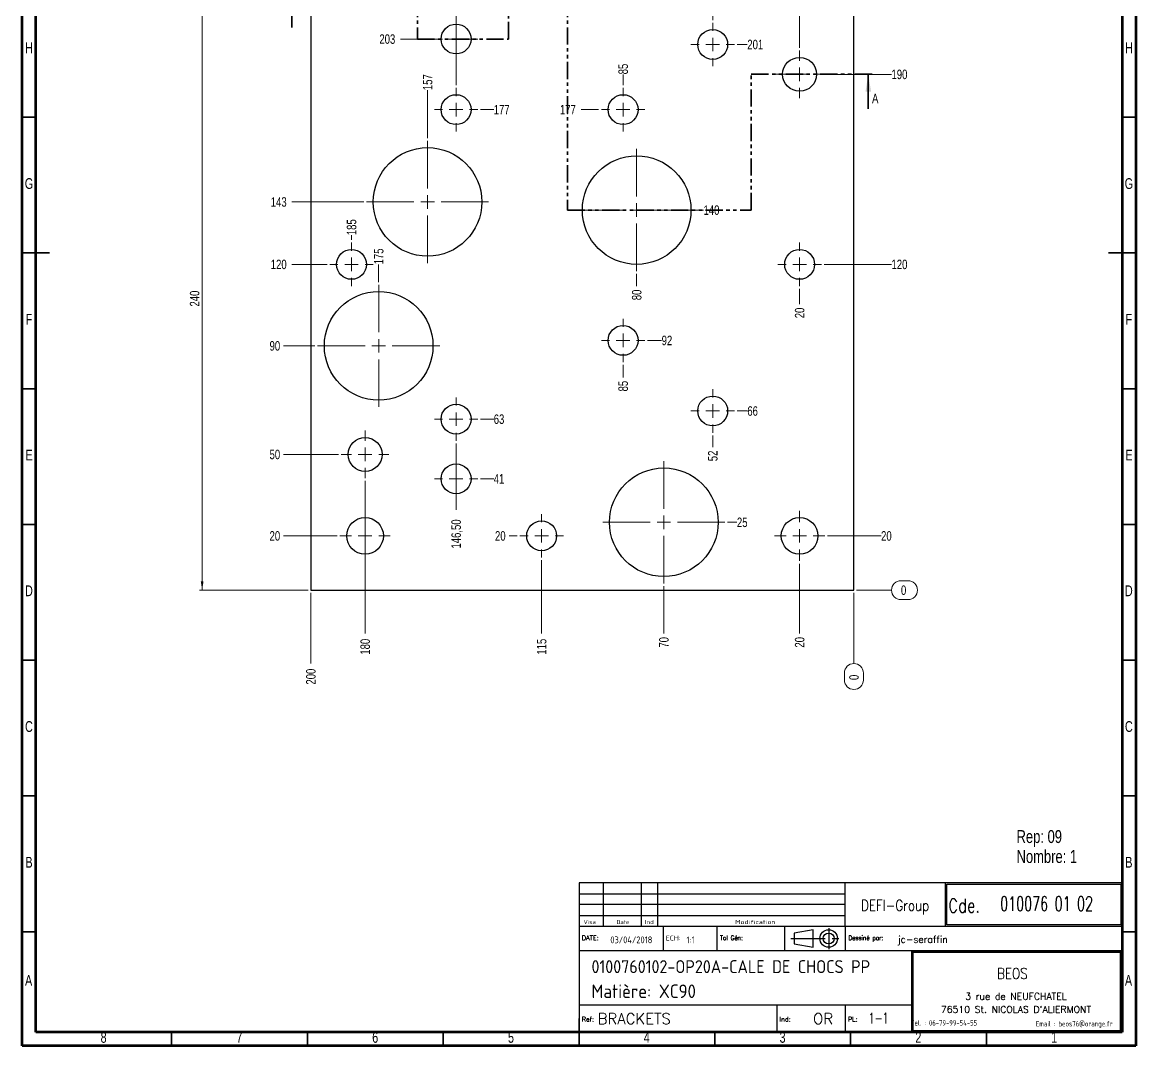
# Model space of a CAD drawing. Header units: millimetres. Extents: x 5 to 415, y 5 to 589.
# Drawn here: x 5 to 415, y 5 to 382 of the extents above; entities that cross this region are included whole.
import ezdxf

# ---------------------------------------------------------------- set-up
doc = ezdxf.new("R2010")
doc.units = ezdxf.units.MM
doc.linetypes.add('CENTERX2', pattern=[20.32, 12.7, -2.54, 2.54, -2.54])
doc.linetypes.add('PHANTOM', pattern=[12.7, 6.35, -1.27, 1.27, -1.27, 1.27, -1.27])
doc.layers.add('DIMENSIONS', color=176, linetype='Continuous')
doc.styles.add('SLDTEXTSTYLE0', font='TXT', dxfattribs={"width": 0.75})
doc.styles.add('SLDTEXTSTYLE1', font='ISOCP')
doc.styles.add('SLDTEXTSTYLE10', font='ISOCP', dxfattribs={"width": 1.147311})
doc.styles.add('SLDTEXTSTYLE11', font='ISOCP', dxfattribs={"width": 1.385904})
doc.styles.add('SLDTEXTSTYLE12', font='ISOCP', dxfattribs={"width": 1.246461})
doc.styles.add('SLDTEXTSTYLE13', font='ROMAND')
doc.styles.add('SLDTEXTSTYLE2', font='ROMANT', dxfattribs={"width": 0.8})
doc.styles.add('SLDTEXTSTYLE3', font='ISOCP', dxfattribs={"width": 0.8})
doc.styles.add('SLDTEXTSTYLE4', font='ROMANS', dxfattribs={"width": 0.8})
doc.styles.add('SLDTEXTSTYLE5', font='ROMANT')
doc.styles.add('SLDTEXTSTYLE6', font='ROMANS')
doc.styles.add('SLDTEXTSTYLE7', font='ROMANT', dxfattribs={"width": 0.65})
doc.styles.add('SLDTEXTSTYLE8', font='ISOCP', dxfattribs={"width": 1.446157})
doc.styles.add('SLDTEXTSTYLE9', font='ISOCP', dxfattribs={"width": 1.294402})
doc.dimstyles.new('SLDDIMSTYLE0', dxfattribs={"dimtxt": 3.5, "dimasz": 3.302, "dimexe": 0, "dimexo": 0.0625, "dimgap": 0.875, "dimtad": 0, "dimtih": 1, "dimtoh": 1, "dimdec": 0, "dimrnd": 1e-09, "dimdsep": 46, "dimtxsty": 'SLDTEXTSTYLE0', "dimblk1": 'NONE', "dimblk2": 'NONE', "dimsah": 1, "dimcen": 0.09, "dimadec": 0, "dimazin": 2, "dimtfac": 1, "dimtdec": 0, "dimtofl": 0, "dimtmove": 0, "dimatfit": 3, "dimldrblk": 'NONE', "dimfxl": 1, "dimfrac": 2, "dimtolj": 1, "dimtzin": 12, "dimarcsym": 0})
doc.dimstyles.new('SLDDIMSTYLE1', dxfattribs={"dimtxt": 3.5, "dimasz": 3.302, "dimexe": 0, "dimexo": 0.0625, "dimgap": 0.875, "dimtad": 0, "dimtih": 1, "dimtoh": 1, "dimrnd": 1e-09, "dimzin": 12, "dimdsep": 46, "dimtxsty": 'SLDTEXTSTYLE0', "dimblk1": 'NONE', "dimblk2": 'NONE', "dimsah": 1, "dimcen": 0.09, "dimadec": 0, "dimazin": 3, "dimtfac": 1, "dimtofl": 0, "dimtmove": 0, "dimatfit": 3, "dimldrblk": 'NONE', "dimfxl": 1, "dimfrac": 2, "dimtolj": 1, "dimtzin": 12, "dimarcsym": 0})
doc.dimstyles.new('SLDDIMSTYLE2', dxfattribs={"dimtxt": 3.5, "dimasz": 3.302, "dimexe": 0, "dimexo": 0.0625, "dimgap": 0.875, "dimtad": 1, "dimrnd": 1e-09, "dimzin": 12, "dimdsep": 46, "dimtxsty": 'SLDTEXTSTYLE0', "dimsah": 1, "dimcen": 0.09, "dimadec": 0, "dimazin": 3, "dimtfac": 1, "dimtofl": 0, "dimtmove": 0, "dimatfit": 3, "dimfxl": 1, "dimfrac": 2, "dimtolj": 1, "dimtzin": 12, "dimarcsym": 0})

# ---------------------------------------------------------------- blocks, each defined once
blk = doc.blocks.new('SW_NOTE_0')
at = {"color": 0, "linetype": 'Continuous', "lineweight": 0, "char_height": 4.763, "attachment_point": 1, "style": 'SLDTEXTSTYLE0'}
for s, insert in [('Rep: 09', (0, 6.14)), ('Nombre: 1', (0, -1.21))]:
    blk.add_mtext(s, dxfattribs=dict(at, insert=insert))
blk = doc.blocks.new('_D')
at = {"color": 7, "linetype": 'Continuous', "lineweight": 18}
for p, q in [((312.23, 172.8), (325.07, 172.8)), ((328.56, 176.29), (331.15, 176.29)), ((331.15, 169.31), (328.56, 169.31))]:
    blk.add_line(p, q, dxfattribs=at)
for centre, start, end in [((328.56, 172.8), 90, 270), ((331.15, 172.8), 270, 90)]:
    blk.add_arc(centre, 3.49, start, end, dxfattribs=at)
at = {"color": 7, "linetype": 'Continuous', "lineweight": 18, "insert": (328.56, 174.54), "char_height": 3.5, "attachment_point": 1, "style": 'SLDTEXTSTYLE0'}
blk.add_mtext('0', dxfattribs=at)
blk = doc.blocks.new('_None')
blk = doc.blocks.new('_D_1')
at = {"color": 7, "linetype": 'Continuous', "lineweight": 18}
blk.add_line((120.98, 192.8), (101.23, 192.8), dxfattribs=at)
at = {"color": 7, "linetype": 'Continuous', "lineweight": 18, "insert": (96.06, 194.54), "char_height": 3.5, "attachment_point": 1, "style": 'SLDTEXTSTYLE0'}
blk.add_mtext('20', dxfattribs=at)
blk = doc.blocks.new('_D_2')
at = {"color": 7, "linetype": 'Continuous', "lineweight": 18}
blk.add_line((187.23, 192.8), (184.24, 192.8), dxfattribs=at)
at = {"color": 7, "linetype": 'Continuous', "lineweight": 18, "insert": (179.07, 194.54), "char_height": 3.5, "attachment_point": 1, "style": 'SLDTEXTSTYLE0'}
blk.add_mtext('20', dxfattribs=at)
blk = doc.blocks.new('_D_3')
at = {"color": 7, "linetype": 'Continuous', "lineweight": 18}
blk.add_line((301.48, 192.8), (321.23, 192.8), dxfattribs=at)
at = {"color": 7, "linetype": 'Continuous', "lineweight": 18, "insert": (321.23, 194.54), "char_height": 3.5, "attachment_point": 1, "style": 'SLDTEXTSTYLE0'}
blk.add_mtext('20', dxfattribs=at)
blk = doc.blocks.new('_D_4')
at = {"color": 7, "linetype": 'Continuous', "lineweight": 18}
blk.add_line((264.73, 197.8), (268.15, 197.8), dxfattribs=at)
at = {"color": 7, "linetype": 'Continuous', "lineweight": 18, "insert": (268.15, 199.54), "char_height": 3.5, "attachment_point": 1, "style": 'SLDTEXTSTYLE0'}
blk.add_mtext('25', dxfattribs=at)
blk = doc.blocks.new('_D_5')
at = {"color": 7, "linetype": 'Continuous', "lineweight": 18}
blk.add_line((173.73, 213.8), (178.6, 213.8), dxfattribs=at)
at = {"color": 7, "linetype": 'Continuous', "lineweight": 18, "insert": (178.6, 215.54), "char_height": 3.5, "attachment_point": 1, "style": 'SLDTEXTSTYLE0'}
blk.add_mtext('41', dxfattribs=at)
blk = doc.blocks.new('_D_6')
at = {"color": 7, "linetype": 'Continuous', "lineweight": 18}
blk.add_line((121.48, 222.8), (101.23, 222.8), dxfattribs=at)
at = {"color": 7, "linetype": 'Continuous', "lineweight": 18, "insert": (96.06, 224.54), "char_height": 3.5, "attachment_point": 1, "style": 'SLDTEXTSTYLE0'}
blk.add_mtext('50', dxfattribs=at)
blk = doc.blocks.new('_D_7')
at = {"color": 7, "linetype": 'Continuous', "lineweight": 18}
blk.add_line((173.73, 235.8), (178.6, 235.8), dxfattribs=at)
at = {"color": 7, "linetype": 'Continuous', "lineweight": 18, "insert": (178.6, 237.54), "char_height": 3.5, "attachment_point": 1, "style": 'SLDTEXTSTYLE0'}
blk.add_mtext('63', dxfattribs=at)
blk = doc.blocks.new('_D_8')
at = {"color": 7, "linetype": 'Continuous', "lineweight": 18}
blk.add_line((268.23, 238.8), (271.98, 238.8), dxfattribs=at)
at = {"color": 7, "linetype": 'Continuous', "lineweight": 18, "insert": (271.98, 240.54), "char_height": 3.5, "attachment_point": 1, "style": 'SLDTEXTSTYLE0'}
blk.add_mtext('66', dxfattribs=at)
blk = doc.blocks.new('_D_9')
at = {"color": 7, "linetype": 'Continuous', "lineweight": 18}
blk.add_line((112.73, 262.8), (101.23, 262.8), dxfattribs=at)
at = {"color": 7, "linetype": 'Continuous', "lineweight": 18, "insert": (96.06, 264.54), "char_height": 3.5, "attachment_point": 1, "style": 'SLDTEXTSTYLE0'}
blk.add_mtext('90', dxfattribs=at)
blk = doc.blocks.new('_D_10')
at = {"color": 7, "linetype": 'Continuous', "lineweight": 18}
blk.add_line((235.23, 264.8), (240.43, 264.8), dxfattribs=at)
at = {"color": 7, "linetype": 'Continuous', "lineweight": 18, "insert": (240.43, 266.54), "char_height": 3.5, "attachment_point": 1, "style": 'SLDTEXTSTYLE0'}
blk.add_mtext('92', dxfattribs=at)
blk = doc.blocks.new('_D_11')
at = {"color": 7, "linetype": 'Continuous', "lineweight": 18}
blk.add_line((117.23, 292.8), (104.26, 292.8), dxfattribs=at)
at = {"color": 7, "linetype": 'Continuous', "lineweight": 18, "insert": (96.5, 294.54), "char_height": 3.5, "attachment_point": 1, "style": 'SLDTEXTSTYLE0'}
blk.add_mtext('120', dxfattribs=at)
blk = doc.blocks.new('_D_12')
at = {"color": 7, "linetype": 'Continuous', "lineweight": 18}
blk.add_line((300.23, 292.8), (325.07, 292.8), dxfattribs=at)
at = {"color": 7, "linetype": 'Continuous', "lineweight": 18, "insert": (325.07, 294.54), "char_height": 3.5, "attachment_point": 1, "style": 'SLDTEXTSTYLE0'}
blk.add_mtext('120', dxfattribs=at)
blk = doc.blocks.new('_D_13')
at = {"color": 7, "linetype": 'Continuous', "lineweight": 18}
blk.add_line((254.73, 312.8), (255.85, 312.8), dxfattribs=at)
at = {"color": 7, "linetype": 'Continuous', "lineweight": 18, "insert": (255.85, 314.54), "char_height": 3.5, "attachment_point": 1, "style": 'SLDTEXTSTYLE0'}
blk.add_mtext('140', dxfattribs=at)
blk = doc.blocks.new('_D_14')
at = {"color": 7, "linetype": 'Continuous', "lineweight": 18}
blk.add_line((130.73, 315.8), (104.26, 315.8), dxfattribs=at)
at = {"color": 7, "linetype": 'Continuous', "lineweight": 18, "insert": (96.5, 317.54), "char_height": 3.5, "attachment_point": 1, "style": 'SLDTEXTSTYLE0'}
blk.add_mtext('143', dxfattribs=at)
blk = doc.blocks.new('_D_15')
at = {"color": 7, "linetype": 'Continuous', "lineweight": 18}
blk.add_line((173.73, 349.8), (178.6, 349.8), dxfattribs=at)
at = {"color": 7, "linetype": 'Continuous', "lineweight": 18, "insert": (178.6, 351.54), "char_height": 3.5, "attachment_point": 1, "style": 'SLDTEXTSTYLE0'}
blk.add_mtext('177', dxfattribs=at)
blk = doc.blocks.new('_D_16')
at = {"color": 7, "linetype": 'Continuous', "lineweight": 18}
blk.add_line((217.23, 349.8), (210.74, 349.8), dxfattribs=at)
at = {"color": 7, "linetype": 'Continuous', "lineweight": 18, "insert": (202.98, 351.54), "char_height": 3.5, "attachment_point": 1, "style": 'SLDTEXTSTYLE0'}
blk.add_mtext('177', dxfattribs=at)
blk = doc.blocks.new('_D_17')
at = {"color": 7, "linetype": 'Continuous', "lineweight": 18}
blk.add_line((300.98, 362.8), (325.07, 362.8), dxfattribs=at)
at = {"color": 7, "linetype": 'Continuous', "lineweight": 18, "insert": (325.07, 364.54), "char_height": 3.5, "attachment_point": 1, "style": 'SLDTEXTSTYLE0'}
blk.add_mtext('190', dxfattribs=at)
blk = doc.blocks.new('_D_18')
at = {"color": 7, "linetype": 'Continuous', "lineweight": 18}
blk.add_line((268.23, 373.8), (271.98, 373.8), dxfattribs=at)
at = {"color": 7, "linetype": 'Continuous', "lineweight": 18, "insert": (271.98, 375.54), "char_height": 3.5, "attachment_point": 1, "style": 'SLDTEXTSTYLE0'}
blk.add_mtext('201', dxfattribs=at)
blk = doc.blocks.new('_D_19')
at = {"color": 7, "linetype": 'Continuous', "lineweight": 18}
blk.add_line((155.73, 375.8), (144.25, 375.8), dxfattribs=at)
at = {"color": 7, "linetype": 'Continuous', "lineweight": 18, "insert": (136.49, 377.54), "char_height": 3.5, "attachment_point": 1, "style": 'SLDTEXTSTYLE0'}
blk.add_mtext('203', dxfattribs=at)
blk = doc.blocks.new('_D_20')
at = {"color": 7, "linetype": 'Continuous', "lineweight": 18}
blk.add_line((205.23, 392.8), (210.74, 392.8), dxfattribs=at)
at = {"color": 7, "linetype": 'Continuous', "lineweight": 18, "insert": (210.74, 394.54), "char_height": 3.5, "attachment_point": 1, "style": 'SLDTEXTSTYLE0'}
blk.add_mtext('220', dxfattribs=at)
blk = doc.blocks.new('_D_21')
at = {"color": 7, "linetype": 'Continuous', "lineweight": 18}
blk.add_line((120.98, 392.8), (101.23, 392.8), dxfattribs=at)
at = {"color": 7, "linetype": 'Continuous', "lineweight": 18, "insert": (93.48, 394.54), "char_height": 3.5, "attachment_point": 1, "style": 'SLDTEXTSTYLE0'}
blk.add_mtext('220', dxfattribs=at)
blk = doc.blocks.new('_D_22')
at = {"color": 7, "linetype": 'Continuous', "lineweight": 18}
blk.add_line((301.48, 392.8), (323.08, 392.8), dxfattribs=at)
at = {"color": 7, "linetype": 'Continuous', "lineweight": 18, "insert": (323.08, 394.54), "char_height": 3.5, "attachment_point": 1, "style": 'SLDTEXTSTYLE0'}
blk.add_mtext('220', dxfattribs=at)
blk = doc.blocks.new('_D_23')
at = {"color": 7, "linetype": 'Continuous', "lineweight": 18}
blk.add_line((312.23, 412.8), (327.23, 412.8), dxfattribs=at)
at = {"color": 7, "linetype": 'Continuous', "lineweight": 18, "insert": (327.23, 414.54), "char_height": 3.5, "attachment_point": 1, "style": 'SLDTEXTSTYLE0'}
blk.add_mtext('240', dxfattribs=at)
blk = doc.blocks.new('_D_24')
at = {"color": 7, "linetype": 'Continuous', "lineweight": 18}
for p, q in [((311.23, 171.8), (311.23, 145.78)), ((307.75, 139.7), (307.75, 142.29)), ((314.72, 142.29), (314.72, 139.7))]:
    blk.add_line(p, q, dxfattribs=at)
for centre, start, end in [((311.23, 142.29), 0, 180), ((311.23, 139.7), 180, 0)]:
    blk.add_arc(centre, 3.49, start, end, dxfattribs=at)
at = {"color": 7, "linetype": 'Continuous', "lineweight": 18, "insert": (309.5, 139.7), "char_height": 3.5, "attachment_point": 1, "rotation": 90, "style": 'SLDTEXTSTYLE0'}
blk.add_mtext('0', dxfattribs=at)
blk = doc.blocks.new('_D_25')
at = {"color": 7, "linetype": 'Continuous', "lineweight": 18}
blk.add_line((291.23, 283.8), (291.23, 278.14), dxfattribs=at)
at = {"color": 7, "linetype": 'Continuous', "lineweight": 18, "insert": (289.5, 272.96), "char_height": 3.5, "attachment_point": 1, "rotation": 90, "style": 'SLDTEXTSTYLE0'}
blk.add_mtext('20', dxfattribs=at)
blk = doc.blocks.new('_D_26')
at = {"color": 7, "linetype": 'Continuous', "lineweight": 18}
blk.add_line((291.23, 372.55), (291.23, 422.8), dxfattribs=at)
at = {"color": 7, "linetype": 'Continuous', "lineweight": 18, "insert": (289.5, 422.8), "char_height": 3.5, "attachment_point": 1, "rotation": 90, "style": 'SLDTEXTSTYLE0'}
blk.add_mtext('20', dxfattribs=at)
blk = doc.blocks.new('_D_27')
at = {"color": 7, "linetype": 'Continuous', "lineweight": 18}
blk.add_line((291.23, 182.55), (291.23, 156.8), dxfattribs=at)
at = {"color": 7, "linetype": 'Continuous', "lineweight": 18, "insert": (289.5, 151.63), "char_height": 3.5, "attachment_point": 1, "rotation": 90, "style": 'SLDTEXTSTYLE0'}
blk.add_mtext('20', dxfattribs=at)
blk = doc.blocks.new('_D_28')
at = {"color": 7, "linetype": 'Continuous', "lineweight": 18}
blk.add_line((259.23, 382.8), (259.23, 422.8), dxfattribs=at)
at = {"color": 7, "linetype": 'Continuous', "lineweight": 18, "insert": (257.5, 422.8), "char_height": 3.5, "attachment_point": 1, "rotation": 90, "style": 'SLDTEXTSTYLE0'}
blk.add_mtext('52', dxfattribs=at)
blk = doc.blocks.new('_D_29')
at = {"color": 7, "linetype": 'Continuous', "lineweight": 18}
blk.add_line((259.23, 229.8), (259.23, 225.47), dxfattribs=at)
at = {"color": 7, "linetype": 'Continuous', "lineweight": 18, "insert": (257.5, 220.29), "char_height": 3.5, "attachment_point": 1, "rotation": 90, "style": 'SLDTEXTSTYLE0'}
blk.add_mtext('52', dxfattribs=at)
blk = doc.blocks.new('_D_30')
at = {"color": 7, "linetype": 'Continuous', "lineweight": 18}
blk.add_line((241.23, 174.3), (241.23, 156.8), dxfattribs=at)
at = {"color": 7, "linetype": 'Continuous', "lineweight": 18, "insert": (239.5, 151.63), "char_height": 3.5, "attachment_point": 1, "rotation": 90, "style": 'SLDTEXTSTYLE0'}
blk.add_mtext('70', dxfattribs=at)
blk = doc.blocks.new('_D_31')
at = {"color": 7, "linetype": 'Continuous', "lineweight": 18}
blk.add_line((231.23, 289.3), (231.23, 284.77), dxfattribs=at)
at = {"color": 7, "linetype": 'Continuous', "lineweight": 18, "insert": (229.5, 279.6), "char_height": 3.5, "attachment_point": 1, "rotation": 90, "style": 'SLDTEXTSTYLE0'}
blk.add_mtext('80', dxfattribs=at)
blk = doc.blocks.new('_D_32')
at = {"color": 7, "linetype": 'Continuous', "lineweight": 18}
blk.add_line((226.23, 358.8), (226.23, 362.8), dxfattribs=at)
at = {"color": 7, "linetype": 'Continuous', "lineweight": 18, "insert": (224.5, 362.8), "char_height": 3.5, "attachment_point": 1, "rotation": 90, "style": 'SLDTEXTSTYLE0'}
blk.add_mtext('85', dxfattribs=at)
blk = doc.blocks.new('_D_33')
at = {"color": 7, "linetype": 'Continuous', "lineweight": 18}
blk.add_line((226.23, 255.8), (226.23, 251.18), dxfattribs=at)
at = {"color": 7, "linetype": 'Continuous', "lineweight": 18, "insert": (224.5, 246), "char_height": 3.5, "attachment_point": 1, "rotation": 90, "style": 'SLDTEXTSTYLE0'}
blk.add_mtext('85', dxfattribs=at)
blk = doc.blocks.new('_D_34')
at = {"color": 7, "linetype": 'Continuous', "lineweight": 18}
blk.add_line((196.23, 401.8), (196.23, 422.8), dxfattribs=at)
at = {"color": 7, "linetype": 'Continuous', "lineweight": 18, "insert": (194.5, 422.8), "char_height": 3.5, "attachment_point": 1, "rotation": 90, "style": 'SLDTEXTSTYLE0'}
blk.add_mtext('115', dxfattribs=at)
blk = doc.blocks.new('_D_35')
at = {"color": 7, "linetype": 'Continuous', "lineweight": 18}
blk.add_line((196.23, 183.8), (196.23, 156.8), dxfattribs=at)
at = {"color": 7, "linetype": 'Continuous', "lineweight": 18, "insert": (194.5, 149.04), "char_height": 3.5, "attachment_point": 1, "rotation": 90, "style": 'SLDTEXTSTYLE0'}
blk.add_mtext('115', dxfattribs=at)
blk = doc.blocks.new('_D_36')
at = {"color": 7, "linetype": 'Continuous', "lineweight": 18}
blk.add_line((164.73, 358.8), (164.73, 422.8), dxfattribs=at)
at = {"color": 7, "linetype": 'Continuous', "lineweight": 18, "insert": (163, 422.8), "char_height": 3.5, "attachment_point": 1, "rotation": 90, "style": 'SLDTEXTSTYLE0'}
blk.add_mtext('146,50', dxfattribs=at)
blk = doc.blocks.new('_D_37')
at = {"color": 7, "linetype": 'Continuous', "lineweight": 18}
blk.add_line((164.73, 226.8), (164.73, 202.35), dxfattribs=at)
at = {"color": 7, "linetype": 'Continuous', "lineweight": 18, "insert": (163, 188.13), "char_height": 3.5, "attachment_point": 1, "rotation": 90, "style": 'SLDTEXTSTYLE0'}
blk.add_mtext('146,50', dxfattribs=at)
blk = doc.blocks.new('_D_38')
at = {"color": 7, "linetype": 'Continuous', "lineweight": 18}
blk.add_line((154.23, 339.3), (154.23, 356.99), dxfattribs=at)
at = {"color": 7, "linetype": 'Continuous', "lineweight": 18, "insert": (152.5, 356.99), "char_height": 3.5, "attachment_point": 1, "rotation": 90, "style": 'SLDTEXTSTYLE0'}
blk.add_mtext('157', dxfattribs=at)
blk = doc.blocks.new('_D_39')
at = {"color": 7, "linetype": 'Continuous', "lineweight": 18}
blk.add_line((136.23, 286.3), (136.23, 292.8), dxfattribs=at)
at = {"color": 7, "linetype": 'Continuous', "lineweight": 18, "insert": (134.5, 292.8), "char_height": 3.5, "attachment_point": 1, "rotation": 90, "style": 'SLDTEXTSTYLE0'}
blk.add_mtext('175', dxfattribs=at)
blk = doc.blocks.new('_D_40')
at = {"color": 7, "linetype": 'Continuous', "lineweight": 18}
blk.add_line((131.23, 403.05), (131.23, 422.8), dxfattribs=at)
at = {"color": 7, "linetype": 'Continuous', "lineweight": 18, "insert": (129.5, 422.8), "char_height": 3.5, "attachment_point": 1, "rotation": 90, "style": 'SLDTEXTSTYLE0'}
blk.add_mtext('180', dxfattribs=at)
blk = doc.blocks.new('_D_41')
at = {"color": 7, "linetype": 'Continuous', "lineweight": 18}
blk.add_line((131.23, 213.05), (131.23, 156.8), dxfattribs=at)
at = {"color": 7, "linetype": 'Continuous', "lineweight": 18, "insert": (129.5, 149.04), "char_height": 3.5, "attachment_point": 1, "rotation": 90, "style": 'SLDTEXTSTYLE0'}
blk.add_mtext('180', dxfattribs=at)
blk = doc.blocks.new('_D_42')
at = {"color": 7, "linetype": 'Continuous', "lineweight": 18}
blk.add_line((126.23, 301.8), (126.23, 303.56), dxfattribs=at)
at = {"color": 7, "linetype": 'Continuous', "lineweight": 18, "insert": (124.5, 303.56), "char_height": 3.5, "attachment_point": 1, "rotation": 90, "style": 'SLDTEXTSTYLE0'}
blk.add_mtext('185', dxfattribs=at)
blk = doc.blocks.new('_D_43')
at = {"color": 7, "linetype": 'Continuous', "lineweight": 18}
blk.add_line((111.23, 171.8), (111.23, 145.78), dxfattribs=at)
at = {"color": 7, "linetype": 'Continuous', "lineweight": 18, "insert": (109.5, 138.02), "char_height": 3.5, "attachment_point": 1, "rotation": 90, "style": 'SLDTEXTSTYLE0'}
blk.add_mtext('200', dxfattribs=at)
blk = doc.blocks.new('_D_44')
at = {"color": 7, "linetype": 'Continuous', "lineweight": 18}
for p, q in [((110.23, 412.8), (70.23, 412.8)), ((71.23, 412.8), (71.23, 172.8)), ((110.23, 172.8), (70.23, 172.8))]:
    blk.add_line(p, q, dxfattribs=at)
for points in [[(71.23, 412.8), (70.73, 409.5), (71.74, 409.5)], [(71.23, 172.8), (71.74, 176.1), (70.73, 176.1)]]:
    blk.add_solid(points, dxfattribs=at)
at = {"color": 7, "linetype": 'Continuous', "lineweight": 18, "insert": (66.72, 277.27), "char_height": 3.5, "attachment_point": 1, "rotation": 90, "style": 'SLDTEXTSTYLE0'}
blk.add_mtext('240', dxfattribs=at)
blk = doc.blocks.new('SW_CENTERMARKSYMBOL_0')
at = {"color": 0, "linetype": 'Continuous', "lineweight": 0}
for p, q in [((0, 5), (0, 9.25)), ((-5, 0), (-9.25, 0)), ((0, 0), (-2.5, 0)), ((0, 0), (0, 2.5)), ((0, 0), (0, -2.5)), ((0, 0), (2.5, 0)), ((5, 0), (9.25, 0)), ((0, -5), (0, -9.25))]:
    blk.add_line(p, q, dxfattribs=at)
blk = doc.blocks.new('SW_CENTERMARKSYMBOL_1')
at = {"color": 0, "linetype": 'Continuous', "lineweight": 0}
for p, q in [((0, 5), (0, 9.25)), ((-5, 0), (-9.25, 0)), ((0, 0), (-2.5, 0)), ((0, 0), (0, 2.5)), ((0, 0), (0, -2.5)), ((0, 0), (2.5, 0)), ((5, 0), (9.25, 0)), ((0, -5), (0, -9.25))]:
    blk.add_line(p, q, dxfattribs=at)
blk = doc.blocks.new('SW_CENTERMARKSYMBOL_4')
at = {"color": 0, "linetype": 'Continuous', "lineweight": 0}
for p, q in [((0, 5), (0, 22.5)), ((-5, 0), (-22.5, 0)), ((0, 0), (-2.5, 0)), ((0, 0), (0, 2.5)), ((0, 0), (0, -2.5)), ((0, 0), (2.5, 0)), ((5, 0), (22.5, 0)), ((0, -5), (0, -22.5))]:
    blk.add_line(p, q, dxfattribs=at)
blk = doc.blocks.new('SW_CENTERMARKSYMBOL_5')
at = {"color": 0, "linetype": 'Continuous', "lineweight": 0}
for p, q in [((0, 5), (0, 22.5)), ((-5, 0), (-22.5, 0)), ((0, 0), (-2.5, 0)), ((0, 0), (0, 2.5)), ((0, 0), (0, -2.5)), ((0, 0), (2.5, 0)), ((5, 0), (22.5, 0)), ((0, -5), (0, -22.5))]:
    blk.add_line(p, q, dxfattribs=at)
blk = doc.blocks.new('SW_CENTERMARKSYMBOL_6')
at = {"color": 0, "linetype": 'Continuous', "lineweight": 0}
for p, q in [((0, 5), (0, 22.5)), ((-5, 0), (-22.5, 0)), ((0, 0), (-2.5, 0)), ((0, 0), (0, 2.5)), ((0, 0), (0, -2.5)), ((0, 0), (2.5, 0)), ((5, 0), (22.5, 0)), ((0, -5), (0, -22.5))]:
    blk.add_line(p, q, dxfattribs=at)
blk = doc.blocks.new('SW_CENTERMARKSYMBOL_7')
at = {"color": 0, "linetype": 'Continuous', "lineweight": 0}
for p, q in [((0, 5), (0, 22.5)), ((-5, 0), (-22.5, 0)), ((0, 0), (-2.5, 0)), ((0, 0), (0, 2.5)), ((0, 0), (0, -2.5)), ((0, 0), (2.5, 0)), ((5, 0), (22.5, 0)), ((0, -5), (0, -22.5))]:
    blk.add_line(p, q, dxfattribs=at)
blk = doc.blocks.new('SW_CENTERMARKSYMBOL_8')
at = {"color": 0, "linetype": 'Continuous', "lineweight": 0}
for p, q in [((0, 5), (0, 8.75)), ((-5, 0), (-8.75, 0)), ((0, 0), (-2.5, 0)), ((0, 0), (0, 2.5)), ((0, 0), (0, -2.5)), ((0, 0), (2.5, 0)), ((5, 0), (8.75, 0)), ((0, -5), (0, -8.75))]:
    blk.add_line(p, q, dxfattribs=at)
blk = doc.blocks.new('SW_CENTERMARKSYMBOL_9')
at = {"color": 0, "linetype": 'Continuous', "lineweight": 0}
for p, q in [((0, 5), (0, 8)), ((-5, 0), (-8, 0)), ((0, 0), (-2.5, 0)), ((0, 0), (0, 2.5)), ((0, 0), (0, -2.5)), ((0, 0), (2.5, 0)), ((5, 0), (8, 0)), ((0, -5), (0, -8))]:
    blk.add_line(p, q, dxfattribs=at)
blk = doc.blocks.new('SW_CENTERMARKSYMBOL_10')
at = {"color": 0, "linetype": 'Continuous', "lineweight": 0}
for p, q in [((0, 5), (0, 8)), ((-5, 0), (-8, 0)), ((0, 0), (-2.5, 0)), ((0, 0), (0, 2.5)), ((0, 0), (0, -2.5)), ((0, 0), (2.5, 0)), ((5, 0), (8, 0)), ((0, -5), (0, -8))]:
    blk.add_line(p, q, dxfattribs=at)
blk = doc.blocks.new('SW_CENTERMARKSYMBOL_11')
at = {"color": 0, "linetype": 'Continuous', "lineweight": 0}
for p, q in [((0, 5), (0, 8.75)), ((-5, 0), (-8.75, 0)), ((0, 0), (-2.5, 0)), ((0, 0), (0, 2.5)), ((0, 0), (0, -2.5)), ((0, 0), (2.5, 0)), ((5, 0), (8.75, 0)), ((0, -5), (0, -8.75))]:
    blk.add_line(p, q, dxfattribs=at)
blk = doc.blocks.new('SW_CENTERMARKSYMBOL_12')
at = {"color": 0, "linetype": 'Continuous', "lineweight": 0}
for p, q in [((0, 5), (0, 8)), ((-5, 0), (-8, 0)), ((0, 0), (-2.5, 0)), ((0, 0), (0, 2.5)), ((0, 0), (0, -2.5)), ((0, 0), (2.5, 0)), ((5, 0), (8, 0)), ((0, -5), (0, -8))]:
    blk.add_line(p, q, dxfattribs=at)
blk = doc.blocks.new('SW_CENTERMARKSYMBOL_14')
at = {"color": 0, "linetype": 'Continuous', "lineweight": 0}
for p, q in [((0, 5), (0, 8)), ((-5, 0), (-8, 0)), ((0, 0), (-2.5, 0)), ((0, 0), (0, 2.5)), ((0, 0), (0, -2.5)), ((0, 0), (2.5, 0)), ((5, 0), (8, 0)), ((0, -5), (0, -8))]:
    blk.add_line(p, q, dxfattribs=at)
blk = doc.blocks.new('SW_CENTERMARKSYMBOL_15')
at = {"color": 0, "linetype": 'Continuous', "lineweight": 0}
for p, q in [((0, 5), (0, 8)), ((-5, 0), (-8, 0)), ((0, 0), (-2.5, 0)), ((0, 0), (0, 2.5)), ((0, 0), (0, -2.5)), ((0, 0), (2.5, 0)), ((5, 0), (8, 0)), ((0, -5), (0, -8))]:
    blk.add_line(p, q, dxfattribs=at)
blk = doc.blocks.new('SW_CENTERMARKSYMBOL_16')
at = {"color": 0, "linetype": 'Continuous', "lineweight": 0}
for p, q in [((0, 5), (0, 8)), ((-5, 0), (-8, 0)), ((0, 0), (-2.5, 0)), ((0, 0), (0, 2.5)), ((0, 0), (0, -2.5)), ((0, 0), (2.5, 0)), ((5, 0), (8, 0)), ((0, -5), (0, -8))]:
    blk.add_line(p, q, dxfattribs=at)
blk = doc.blocks.new('SW_CENTERMARKSYMBOL_17')
at = {"color": 0, "linetype": 'Continuous', "lineweight": 0}
for p, q in [((0, 5), (0, 8)), ((-5, 0), (-8, 0)), ((0, 0), (-2.5, 0)), ((0, 0), (0, 2.5)), ((0, 0), (0, -2.5)), ((0, 0), (2.5, 0)), ((5, 0), (8, 0)), ((0, -5), (0, -8))]:
    blk.add_line(p, q, dxfattribs=at)
blk = doc.blocks.new('SW_CENTERMARKSYMBOL_18')
at = {"color": 0, "linetype": 'Continuous', "lineweight": 0}
for p, q in [((0, 5), (0, 8)), ((-5, 0), (-8, 0)), ((0, 0), (-2.5, 0)), ((0, 0), (0, 2.5)), ((0, 0), (0, -2.5)), ((0, 0), (2.5, 0)), ((5, 0), (8, 0)), ((0, -5), (0, -8))]:
    blk.add_line(p, q, dxfattribs=at)
blk = doc.blocks.new('SW_CENTERMARKSYMBOL_19')
at = {"color": 0, "linetype": 'Continuous', "lineweight": 0}
for p, q in [((0, 5), (0, 8)), ((-5, 0), (-8, 0)), ((0, 0), (-2.5, 0)), ((0, 0), (0, 2.5)), ((0, 0), (0, -2.5)), ((0, 0), (2.5, 0)), ((5, 0), (8, 0)), ((0, -5), (0, -8))]:
    blk.add_line(p, q, dxfattribs=at)
blk = doc.blocks.new('SW_CENTERMARKSYMBOL_20')
at = {"color": 0, "linetype": 'Continuous', "lineweight": 0}
for p, q in [((0, 5), (0, 8)), ((-5, 0), (-8, 0)), ((0, 0), (-2.5, 0)), ((0, 0), (0, 2.5)), ((0, 0), (0, -2.5)), ((0, 0), (2.5, 0)), ((5, 0), (8, 0)), ((0, -5), (0, -8))]:
    blk.add_line(p, q, dxfattribs=at)
blk = doc.blocks.new('SW_CENTERMARKSYMBOL_21')
at = {"color": 0, "linetype": 'Continuous', "lineweight": 0}
for p, q in [((0, 5), (0, 8)), ((-5, 0), (-8, 0)), ((0, 0), (-2.5, 0)), ((0, 0), (0, 2.5)), ((0, 0), (0, -2.5)), ((0, 0), (2.5, 0)), ((5, 0), (8, 0)), ((0, -5), (0, -8))]:
    blk.add_line(p, q, dxfattribs=at)

msp = doc.modelspace()

# ---------------------------------------------------------------- linework, layer by layer
at = {"color": 7, "linetype": 'Continuous', "lineweight": 70}
for p, q in [((5, 5), (5, 589)), ((415, 589), (415, 5)), ((10, 10), (10, 584)), ((410, 584), (410, 10)), ((410, 10), (10, 10)), ((415, 5), (5, 5))]:
    msp.add_line(p, q, dxfattribs=at)
at = {"color": 7, "linetype": 'Continuous', "lineweight": 25}
for p, q in [((111.234, 412.803), (111.234, 172.803)), ((311.234, 172.803), (311.234, 412.803)), ((111.234, 172.803), (311.234, 172.803))]:
    msp.add_line(p, q, dxfattribs=at)
at = {"color": 7, "linetype": 'Continuous', "lineweight": 35}
for p, q in [((104.301, 380.103), (104.301, 392.803)), ((316.523, 350.103), (316.523, 362.803)), ((10, 347), (5, 347)), ((410, 347), (415, 347)), ((4.999, 297), (15.001, 297)), ((10, 297), (5, 297)), ((415.001, 297), (404.999, 297)), ((410, 297), (415, 297)), ((10, 247), (5, 247)), ((410, 247), (415, 247)), ((10, 197), (5, 197)), ((410, 197), (415, 197)), ((10, 147), (5, 147)), ((410, 147), (415, 147)), ((10, 97), (5, 97)), ((410, 97), (415, 97)), ((10, 47), (5, 47)), ((410, 47), (415, 47)), ((210, 4.999), (210, 15.001)), ((60, 10), (60, 5)), ((110, 10), (110, 5)), ((160, 10), (160, 5)), ((210, 10), (210, 5)), ((260, 10), (260, 5)), ((310, 10), (310, 5)), ((360, 10), (360, 5))]:
    msp.add_line(p, q, dxfattribs=at)
at = {"color": 7, "linetype": 'PHANTOM', "lineweight": 35}
for p, q in [((150.498, 392.803), (150.498, 375.803)), ((184.076, 375.803), (184.076, 392.803)), ((205.803, 392.803), (205.803, 312.803)), ((150.498, 375.803), (184.076, 375.803)), ((273.452, 312.803), (273.452, 362.803)), ((273.452, 362.803), (318.523, 362.803)), ((205.803, 312.803), (273.452, 312.803))]:
    msp.add_line(p, q, dxfattribs=at)
at = {"color": 7, "linetype": 'Continuous', "lineweight": 25}
for centre, radius in [((164.734, 375.803), 5.5), ((259.234, 373.803), 5.5), ((291.234, 362.803), 6.25), ((164.734, 349.803), 5.5), ((226.234, 349.803), 5.5), ((154.234, 315.803), 20), ((231.234, 312.803), 20), ((126.234, 292.803), 5.5), ((291.234, 292.803), 5.5), ((136.234, 262.803), 20), ((226.234, 264.803), 5.5), ((259.234, 238.803), 5.5), ((164.734, 235.803), 5.5), ((131.234, 222.803), 6.25), ((164.734, 213.803), 5.5), ((241.234, 197.803), 20), ((131.234, 192.803), 6.75), ((196.234, 192.803), 5.5), ((291.234, 192.803), 6.75)]:
    msp.add_circle(centre, radius, dxfattribs=at)
at = {"color": 7, "linetype": 'Continuous', "lineweight": 35}
msp.add_solid([(316.523, 362.803), (315.507, 356.453), (317.539, 356.453)], dxfattribs=at)
at = {"layer": 'DIMENSIONS', "color": 3}
for p, q in [((308, 65), (210, 65)), ((219, 49), (219, 65)), ((233, 49), (233, 65)), ((239, 49), (239, 65)), ((210, 61), (308, 61)), ((308, 57), (210, 57)), ((210, 53), (308, 53))]:
    msp.add_line(p, q, dxfattribs=at)
at = {"layer": 'DIMENSIONS', "color": 6}
for p, q in [((210, 65), (210, 10)), ((410, 10), (410, 65)), ((410, 40), (332.384, 40)), ((332.384, 40), (332.384, 10)), ((409.8, 39.8), (332.584, 39.8)), ((332.584, 39.8), (332.584, 10.2)), ((409.6, 39.6), (332.784, 39.6)), ((332.784, 39.6), (332.784, 10.4)), ((409.4, 39.4), (332.984, 39.4)), ((332.984, 39.4), (332.984, 10.6)), ((409.4, 10.6), (409.4, 39.4)), ((409.6, 10.4), (409.6, 39.6)), ((409.8, 10.2), (409.8, 39.8)), ((210, 10), (410, 10)), ((332.584, 10.2), (409.8, 10.2)), ((332.784, 10.4), (409.6, 10.4)), ((332.984, 10.6), (409.4, 10.6))]:
    msp.add_line(p, q, dxfattribs=at)
at = {"layer": 'DIMENSIONS', "color": 1}
for p, q in [((410, 65), (308, 65)), ((308, 49), (308, 65)), ((345, 49), (345, 65)), ((345.5, 49.5), (345.5, 64.5)), ((345.5, 64.5), (409.5, 64.5)), ((409.5, 64.5), (409.5, 49.5)), ((409.5, 49.5), (345.5, 49.5)), ((210, 49), (410, 49)), ((241, 49), (241, 40)), ((260.731, 49), (260.731, 40)), ((285.62, 49), (285.62, 40)), ((308, 49), (308, 40)), ((332.384, 40), (210, 40)), ((332.384, 20), (210, 20)), ((282.792, 20), (282.792, 10)), ((308, 20), (308, 10))]:
    msp.add_line(p, q, dxfattribs=at)
at = {"layer": 'DIMENSIONS'}
for p, q in [((345.5, 49.5), (345.5, 64.5)), ((345.5, 64.5), (409.5, 64.5)), ((409.5, 64.5), (409.5, 49.5)), ((409.5, 49.5), (345.5, 49.5))]:
    msp.add_line(p, q, dxfattribs=at)
at = {"layer": 'DIMENSIONS', "color": 7}
for p, q in [((296.244, 47.75), (289.244, 46.5)), ((289.244, 46.5), (289.244, 42.5)), ((296.244, 41.25), (296.244, 47.75)), ((289.244, 42.5), (296.244, 41.25))]:
    msp.add_line(p, q, dxfattribs=at)
at = {"layer": 'DIMENSIONS', "color": 3, "linetype": 'CENTERX2'}
for p, q in [((301.934, 48.348), (301.934, 40.513)), ((287.946, 44.5), (306.201, 44.5))]:
    msp.add_line(p, q, dxfattribs=at)
at = {"layer": 'DIMENSIONS', "color": 7}
for radius in [3.25, 2]:
    msp.add_circle((301.934, 44.5), radius, dxfattribs=at)

# ---------------------------------------------------------------- block references
at = {"color": 7, "linetype": 'Continuous', "lineweight": 0}
for name, p in [('SW_CENTERMARKSYMBOL_19', (164.734, 375.803)), ('SW_CENTERMARKSYMBOL_14', (259.234, 373.803)), ('SW_CENTERMARKSYMBOL_8', (291.234, 362.803)), ('SW_CENTERMARKSYMBOL_20', (164.734, 349.803)), ('SW_CENTERMARKSYMBOL_18', (226.234, 349.803)), ('SW_CENTERMARKSYMBOL_7', (154.234, 315.803)), ('SW_CENTERMARKSYMBOL_4', (231.234, 312.803)), ('SW_CENTERMARKSYMBOL_10', (126.234, 292.803)), ('SW_CENTERMARKSYMBOL_12', (291.234, 292.803)), ('SW_CENTERMARKSYMBOL_6', (136.234, 262.803)), ('SW_CENTERMARKSYMBOL_15', (226.234, 264.803)), ('SW_CENTERMARKSYMBOL_16', (259.234, 238.803)), ('SW_CENTERMARKSYMBOL_21', (164.734, 235.803)), ('SW_CENTERMARKSYMBOL_11', (131.234, 222.803)), ('SW_CENTERMARKSYMBOL_17', (164.734, 213.803)), ('SW_CENTERMARKSYMBOL_5', (241.234, 197.803)), ('SW_CENTERMARKSYMBOL_1', (131.234, 192.803)), ('SW_CENTERMARKSYMBOL_0', (291.234, 192.803)), ('SW_CENTERMARKSYMBOL_9', (196.234, 192.803)), ('SW_NOTE_0', (371.119, 78.292))]:
    msp.add_blockref(name, p, dxfattribs=at)

# ---------------------------------------------------------------- texts
at = {"color": 7, "linetype": 'Continuous', "lineweight": 0, "char_height": 3.969, "attachment_point": 2, "style": 'SLDTEXTSTYLE0'}
for s, insert in [('H', (7.49, 374.56)), ('H', (412.49, 374.56)), ('G', (7.487, 324.56)), ('G', (412.487, 324.56)), ('F', (7.458, 274.56)), ('F', (412.458, 274.56)), ('E', (7.508, 224.56)), ('E', (412.508, 224.56)), ('D', (7.453, 174.56)), ('D', (412.453, 174.56)), ('C', (7.459, 124.56)), ('C', (412.459, 124.56)), ('B', (7.471, 74.56)), ('B', (412.471, 74.56)), ('A', (7.34, 31.06)), ('A', (412.34, 31.06)), ('8', (34.96, 10.06)), ('7', (84.96, 10.06)), ('6', (134.96, 10.06)), ('5', (184.96, 10.06)), ('4', (234.96, 10.06)), ('3', (284.96, 10.06)), ('2', (334.96, 10.06)), ('1', (384.96, 10.06))]:
    msp.add_mtext(s, dxfattribs=dict(at, insert=insert))
at = {"color": 7, "linetype": 'Continuous', "insert": (317.902, 355.659), "char_height": 3.5, "attachment_point": 1, "style": 'SLDTEXTSTYLE0'}
msp.add_mtext('A', dxfattribs=at)
at = {"layer": 'DIMENSIONS'}
for s, insert, char_height, attachment_point, style in [('DEFI-Group', (326.42, 58.701), 4, 2, 'SLDTEXTSTYLE2'), ('Cde.', (346, 59.126), 5, 1, 'SLDTEXTSTYLE2'), ('010076 01 02', (365.078, 59.94), 5.29167, 1, 'SLDTEXTSTYLE7'), ('Visa', (211.655, 51.348), 1.5671, 1, 'SLDTEXTSTYLE12'), ('Date', (223.824, 51.283), 1.4924, 1, 'SLDTEXTSTYLE10'), ('Ind', (234.254, 51.283), 1.4924, 1, 'SLDTEXTSTYLE11'), ('Modification', (267.489, 51.348), 1.56705, 1, 'SLDTEXTSTYLE8'), ('DATE:', (211.034, 45.598), 1.7277, 1, 'SLDTEXTSTYLE6'), ('03/04/2018', (221.533, 45.253), 2.5, 1, 'SLDTEXTSTYLE1'), ('ECH:', (241.911, 45.56), 1.8141, 1, 'SLDTEXTSTYLE9'), ('1:1', (249.62, 45.24), 2.5, 1, 'SLDTEXTSTYLE1'), ('Tol Gén:', (261.952, 45.598), 1.7277, 1, 'SLDTEXTSTYLE4'), ('Dessiné par:', (309.221, 45.598), 1.72768, 1, 'SLDTEXTSTYLE4'), ('jc-seraffin', (327.355, 45.42), 2.5, 1, 'SLDTEXTSTYLE5'), ('0100760102-OP20A-CALE DE CHOCS PP', (214.603, 36.514), 4.7625, 1, 'SLDTEXTSTYLE1'), ('BEOS', (369.571, 33.595), 4, 2, 'SLDTEXTSTYLE2'), ('Matière: XC90', (214.603, 27.564), 5, 1, 'SLDTEXTSTYLE1'), ('3 rue de NEUFCHATEL', (370.909, 24.448), 2.5, 2, 'SLDTEXTSTYLE13'), ('BRACKETS', (216.904, 16.951), 4, 1, 'SLDTEXTSTYLE5'), ('OR', (296.194, 16.951), 4, 1, 'SLDTEXTSTYLE5'), ('1-1', (316.651, 17.173), 4, 1, 'SLDTEXTSTYLE7'), ("76510 St. NICOLAS D'ALIERMONT", (370.903, 19.623), 2.5, 2, 'SLDTEXTSTYLE13'), ('Ref:', (211.034, 15.598), 1.7277, 1, 'SLDTEXTSTYLE6'), ('Ind:', (283.826, 15.598), 1.7277, 1, 'SLDTEXTSTYLE6'), ('PL:', (309.034, 15.598), 1.7277, 1, 'SLDTEXTSTYLE6'), ('Tel. : 06-79-99-54-55', (344.36, 14.429), 2, 2, 'SLDTEXTSTYLE3'), ('Email : beos76@orange.fr', (392.372, 14.097), 2, 2, 'SLDTEXTSTYLE3')]:
    msp.add_mtext(s, dxfattribs=dict(at, insert=insert, char_height=char_height, attachment_point=attachment_point, style=style))

# ---------------------------------------------------------------- dimensions: what is measured, and where the dimension line sits
at = {"color": 7, "linetype": 'Continuous', "lineweight": 18}
for feature_location, offset, dtype, origin, dimstyle, picture, middle in [((164.734, 357.803), (0, 65), 1, (311.234, 172.803), 'SLDDIMSTYLE1', '_D_36', (164.734, 429.915)), ((131.234, 402.053), (0, 20.75), 1, (311.234, 172.803), 'SLDDIMSTYLE1', '_D_40', (131.234, 426.682)), ((196.234, 400.803), (0, 22), 1, (311.234, 172.803), 'SLDDIMSTYLE1', '_D_34', (196.234, 426.682)), ((259.234, 381.803), (0, 41), 1, (311.234, 172.803), 'SLDDIMSTYLE1', '_D_28', (259.234, 425.389)), ((291.234, 371.553), (0, 51.25), 1, (311.234, 172.803), 'SLDDIMSTYLE1', '_D_26', (291.234, 425.389)), ((311.234, 412.803), (16, 0), 0, (311.234, 172.803), 'SLDDIMSTYLE1', '_D_23', (331.114, 412.803)), ((121.984, 392.803), (-20.75, 0), 0, (311.234, 172.803), 'SLDDIMSTYLE1', '_D_21', (97.355, 392.803)), ((204.234, 392.803), (6.508, 0), 0, (311.234, 172.803), 'SLDDIMSTYLE1', '_D_20', (214.622, 392.803)), ((300.484, 392.803), (22.595, 0), 0, (311.234, 172.803), 'SLDDIMSTYLE1', '_D_22', (326.959, 392.803)), ((156.734, 375.803), (-12.482, 0), 0, (311.234, 172.803), 'SLDDIMSTYLE1', '_D_19', (140.373, 375.803)), ((267.234, 373.803), (4.743, 0), 0, (311.234, 172.803), 'SLDDIMSTYLE1', '_D_18', (275.856, 373.803)), ((154.234, 338.303), (0, 18.689), 1, (311.234, 172.803), 'SLDDIMSTYLE1', '_D_38', (154.234, 360.871)), ((226.234, 357.803), (0, 5), 1, (311.234, 172.803), 'SLDDIMSTYLE1', '_D_32', (226.234, 365.389)), ((299.984, 362.803), (25.09, 0), 0, (311.234, 172.803), 'SLDDIMSTYLE1', '_D_17', (328.954, 362.803)), ((172.734, 349.803), (5.867, 0), 0, (311.234, 172.803), 'SLDDIMSTYLE1', '_D_15', (182.48, 349.803)), ((218.234, 349.803), (-7.492, 0), 0, (311.234, 172.803), 'SLDDIMSTYLE1', '_D_16', (206.863, 349.803)), ((131.734, 315.803), (-27.475, 0), 0, (311.234, 172.803), 'SLDDIMSTYLE1', '_D_14', (100.381, 315.803)), ((253.734, 312.803), (2.118, 0), 0, (311.234, 172.803), 'SLDDIMSTYLE1', '_D_13', (259.732, 312.803)), ((126.234, 300.803), (0, 2.762), 1, (311.234, 172.803), 'SLDDIMSTYLE1', '_D_42', (126.234, 307.444)), ((136.234, 285.303), (0, 7.5), 1, (311.234, 172.803), 'SLDDIMSTYLE1', '_D_39', (136.234, 296.682)), ((118.234, 292.803), (-13.975, 0), 0, (311.234, 172.803), 'SLDDIMSTYLE1', '_D_11', (100.381, 292.803)), ((299.234, 292.803), (25.84, 0), 0, (311.234, 172.803), 'SLDDIMSTYLE1', '_D_12', (328.954, 292.803)), ((231.234, 290.303), (0, -5.528), 1, (311.234, 172.803), 'SLDDIMSTYLE1', '_D_31', (231.234, 282.189)), ((291.234, 284.803), (0, -6.666), 1, (311.234, 172.803), 'SLDDIMSTYLE1', '_D_25', (291.234, 275.551)), ((234.234, 264.803), (6.196, 0), 0, (311.234, 172.803), 'SLDDIMSTYLE1', '_D_10', (243.016, 264.803)), ((113.734, 262.803), (-12.5, 0), 0, (311.234, 172.803), 'SLDDIMSTYLE1', '_D_9', (98.648, 262.803)), ((226.234, 256.803), (0, -5.626), 1, (311.234, 172.803), 'SLDDIMSTYLE1', '_D_33', (226.234, 248.59)), ((267.234, 238.803), (4.743, 0), 0, (311.234, 172.803), 'SLDDIMSTYLE1', '_D_8', (274.563, 238.803)), ((172.734, 235.803), (5.867, 0), 0, (311.234, 172.803), 'SLDDIMSTYLE1', '_D_7', (181.187, 235.803)), ((259.234, 230.803), (0, -5.338), 1, (311.234, 172.803), 'SLDDIMSTYLE1', '_D_29', (259.234, 222.879)), ((164.734, 227.803), (0, -25.454), 1, (311.234, 172.803), 'SLDDIMSTYLE1', '_D_37', (164.734, 195.237)), ((122.484, 222.803), (-21.25, 0), 0, (311.234, 172.803), 'SLDDIMSTYLE1', '_D_6', (98.648, 222.803)), ((131.234, 214.053), (0, -57.25), 1, (311.234, 172.803), 'SLDDIMSTYLE1', '_D_41', (131.234, 152.924)), ((172.734, 213.803), (5.867, 0), 0, (311.234, 172.803), 'SLDDIMSTYLE1', '_D_5', (181.187, 213.803)), ((263.734, 197.803), (4.42, 0), 0, (311.234, 172.803), 'SLDDIMSTYLE1', '_D_4', (270.741, 197.803)), ((121.984, 192.803), (-20.75, 0), 0, (311.234, 172.803), 'SLDDIMSTYLE1', '_D_1', (98.648, 192.803)), ((188.234, 192.803), (-3.99, 0), 0, (311.234, 172.803), 'SLDDIMSTYLE1', '_D_2', (181.658, 192.803)), ((300.484, 192.803), (20.75, 0), 0, (311.234, 172.803), 'SLDDIMSTYLE1', '_D_3', (323.821, 192.803)), ((196.234, 184.803), (0, -28), 1, (311.234, 172.803), 'SLDDIMSTYLE1', '_D_35', (196.234, 152.924)), ((291.234, 183.553), (0, -26.75), 1, (311.234, 172.803), 'SLDDIMSTYLE1', '_D_27', (291.234, 154.217)), ((111.234, 172.803), (0, -27.027), 1, (311.234, 172.803), 'SLDDIMSTYLE1', '_D_43', (111.234, 141.897)), ((241.234, 175.303), (0, -18.5), 1, (311.234, 172.803), 'SLDDIMSTYLE1', '_D_30', (241.234, 154.217)), ((311.234474328, 172.802787286), (0, -27.026823521), 1, (311.234474328, 172.802787286), 'SLDDIMSTYLE0', '_D_24', (311.234474328, 140.993845862)), ((311.234474328, 172.802787286), (13.840268222, 0), 0, (311.234474328, 172.802787286), 'SLDDIMSTYLE0', '_D', (329.856860453, 172.802787286))]:
    dim = msp.add_ordinate_dim(feature_location=feature_location, offset=offset, dtype=dtype, origin=origin, dimstyle=dimstyle, dxfattribs=at)
    dim.commit()
    dim.dimension.update_dxf_attribs({"geometry": picture, "text_midpoint": middle})
dim = msp.add_linear_dim(base=(71.234, 172.803), p1=(111.234, 412.803), p2=(111.234, 172.803), angle=90, dimstyle='SLDDIMSTYLE2', dxfattribs=at)
dim.commit()
dim.dimension.update_dxf_attribs({"geometry": '_D_44', "text_midpoint": (71.234, 281.153), "dimtype": 160})

doc.saveas('drawing.dxf')
